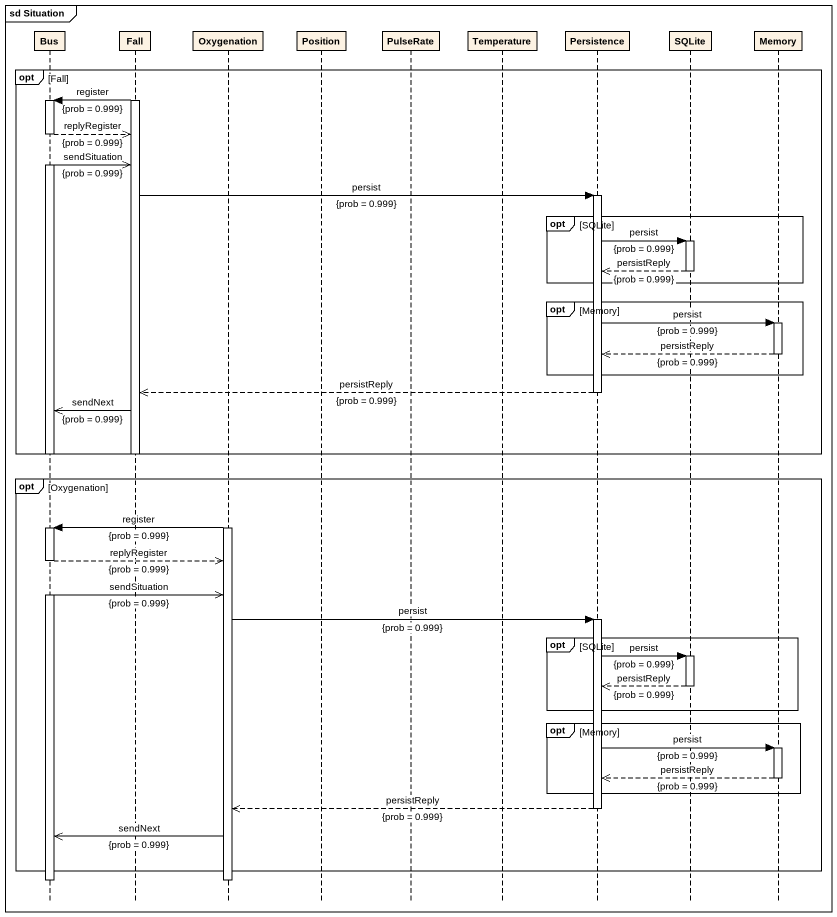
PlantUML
@startuml
mainframe sd Situation
hide footbox
participant Bus
participant Fall
participant Oxygenation
participant Position
participant PulseRate
participant Temperature
participant Persistence
participant SQLite
participant Memory

opt Fall
  activate Fall
  Fall -> Bus : register\n{prob = 0.999}
  activate Bus
  Bus -->> Fall : replyRegister\n{prob = 0.999}
  Bus ->> Fall : sendSituation\n{prob = 0.999}
  Fall -> Persistence : persist\n{prob = 0.999}
  activate Persistence
  opt SQLite
    Persistence -> SQLite : persist\n{prob = 0.999}
    activate SQLite
    SQLite -->> Persistence : persistReply\n{prob = 0.999}
    deactivate SQLite
  end
  opt Memory
    Persistence -> Memory : persist\n{prob = 0.999}
    activate Memory
    Memory -->> Persistence : persistReply\n{prob = 0.999}
    deactivate Memory
  end
  Persistence -->> Fall : persistReply\n{prob = 0.999}
  deactivate Persistence
  Fall ->> Bus : sendNext\n{prob = 0.999}
end
deactivate Bus
deactivate Fall
opt Oxygenation
  activate Oxygenation
  Oxygenation -> Bus : register\n{prob = 0.999}
  activate Bus
  Bus -->> Oxygenation : replyRegister\n{prob = 0.999}
  Bus ->> Oxygenation : sendSituation\n{prob = 0.999}
  Oxygenation -> Persistence : persist\n{prob = 0.999}
  activate Persistence
  opt SQLite
    Persistence -> SQLite : persist\n{prob = 0.999}
    activate SQLite
    SQLite -->> Persistence : persistReply\n{prob = 0.999}
    deactivate SQLite
  end
  opt Memory
    Persistence -> Memory : persist\n{prob = 0.999}
    activate Memory
    Memory -->> Persistence : persistReply\n{prob = 0.999}
    deactivate Memory
  end
  Persistence -->> Oxygenation : persistReply\n{prob = 0.999}
  deactivate Persistence
  Oxygenation ->> Bus : sendNext\n{prob = 0.999}
end
deactivate Bus
deactivate Oxygenation
@enduml
